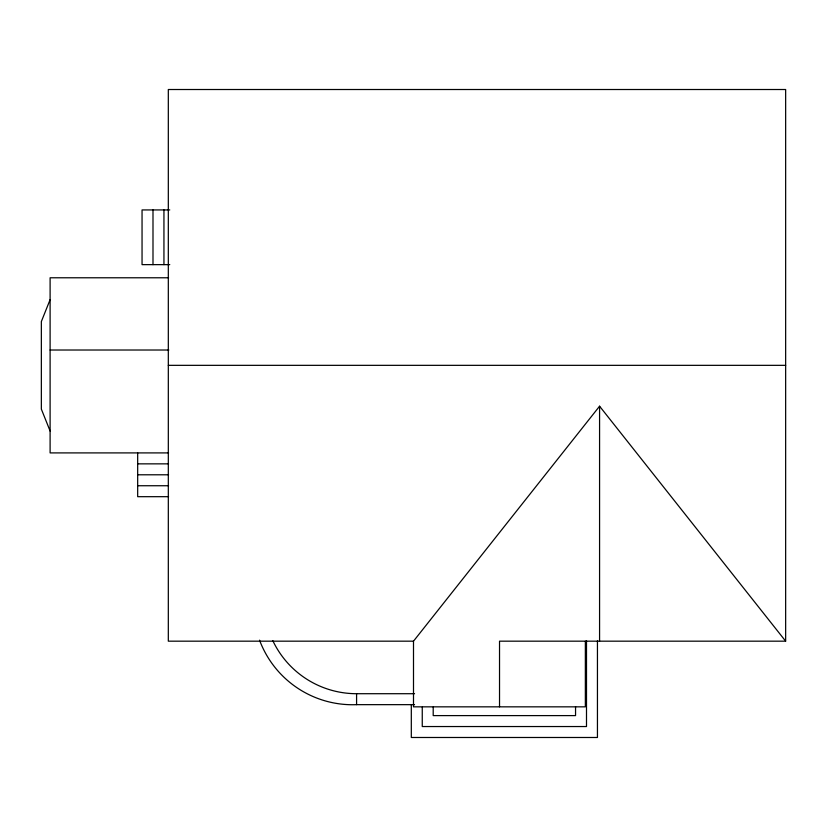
<?xml version="1.0" encoding="UTF-8"?>
<svg xmlns="http://www.w3.org/2000/svg" width="827" height="827" viewBox="0 0 827 827"><rect width="100%" height="100%" fill="white"/><g stroke="black" fill="none" stroke-linecap="round" stroke-linejoin="round"><path stroke-width="1.24" d="M50.106 299.663L41.35 321.558L41.35 409.117L50.106 431.012M585.351 641.173L585.351 706.837L413.5 706.837L413.5 641.173L599.575 406.202L785.65 641.173L499.529 641.173L499.529 706.837M169.762 209.934L142.048 209.934L142.048 264.64L169.762 264.64M168.574 277.779L50.106 277.779L50.106 452.907L168.574 452.907M50.106 350.017L168.822 350.017M168.315 365.338L785.65 365.338M137.675 463.854L168.574 463.854M137.675 474.791L168.574 474.791M137.675 485.738L168.574 485.738M168.574 496.686L137.675 496.686L137.675 452.907M413.5 641.173L168.315 641.173L168.315 89.512L785.65 89.512L785.65 641.173M272.796 640.656A92.686 92.686 0 0 0 356.582 693.708L414.534 693.708M259.554 640.181A99.292 99.292 0 0 0 356.582 704.656L414.534 704.656M599.575 406.202L599.575 641.173M597.445 640.915L597.445 737.488L411.308 737.488L411.308 704.656M586.498 640.832L586.498 726.54L422.256 726.54L422.256 707.23M575.551 706.589L575.551 715.603L433.203 715.603L433.203 707.085M356.582 693.708L356.582 704.656M163.942 209.934L163.942 264.64M152.995 209.934L152.995 264.64"/></g></svg>
